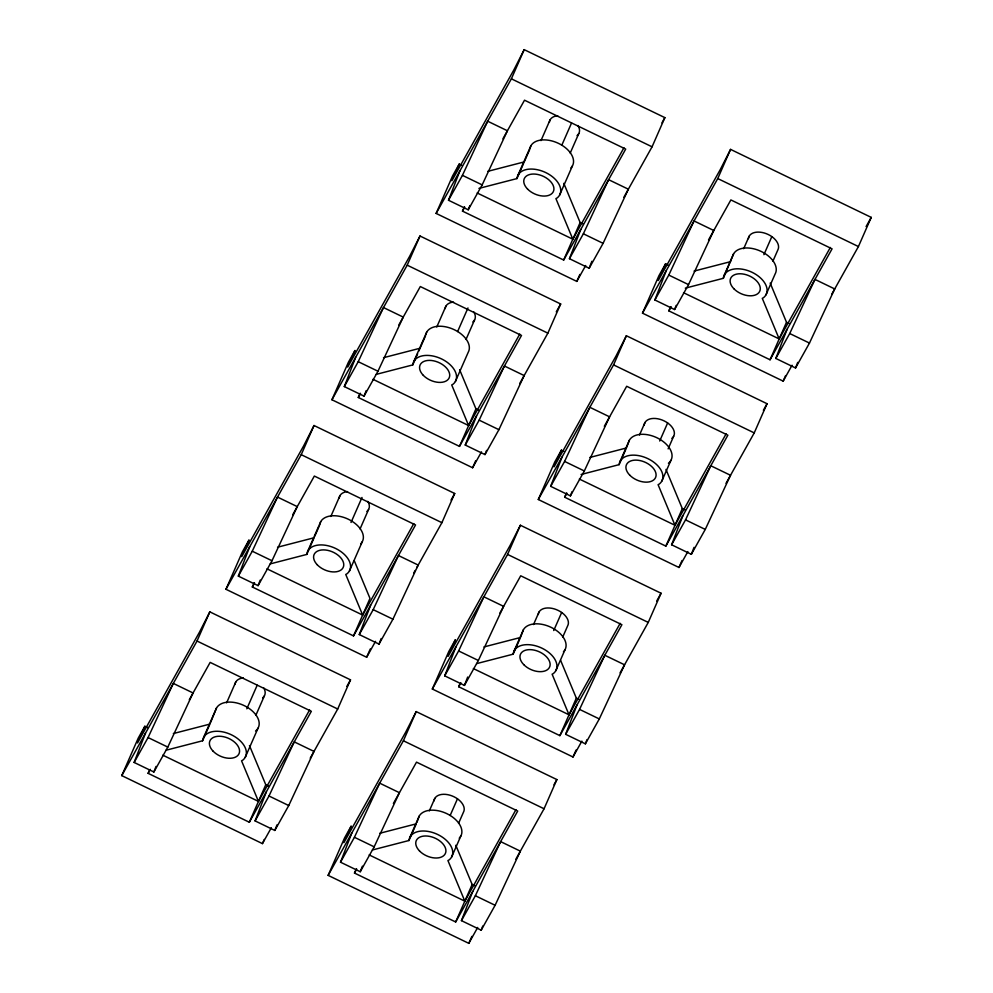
<?xml version="1.0" encoding="UTF-8"?>
<svg xmlns="http://www.w3.org/2000/svg" width="993" height="993" viewBox="0 0 993 993"><rect width="100%" height="100%" fill="white"/><g stroke="black" fill="none" stroke-linecap="round" stroke-linejoin="round"><path stroke-width="1.49" d="M255.549 731.009A23.1 14.225 23.7 0 0 246.897 707.053A23.1 14.225 23.7 0 0 216.499 708.034L210.516 722.705M319.597 525.247L320.689 521.697A23.1 14.225 23.7 0 1 350.219 520.208A23.1 14.225 23.7 0 1 360.72 543.792M425.923 334.554L426.667 332.183A23.1 14.225 23.7 0 1 454.409 329.775A23.1 14.225 23.7 0 1 468.224 352.267L455.415 381.436M530.125 148.205L530.858 145.834A23.1 14.225 23.7 0 1 560.387 144.345A23.1 14.225 23.7 0 1 570.888 167.929M459.238 838.204A23.1 14.225 23.7 0 0 448.737 814.632A23.1 14.225 23.7 0 0 419.207 816.109L416.886 822.452M563.428 651.867A23.1 14.225 23.7 0 0 552.927 628.284A23.1 14.225 23.7 0 0 523.398 629.773L520.469 637.494L483.914 646.952M668.413 463.222A23.1 14.225 23.7 0 0 659.762 439.254A23.1 14.225 23.7 0 0 629.363 440.247L626.434 447.98L589.892 457.438M765.975 294.834L775.123 273.994A23.1 14.225 23.7 0 0 761.308 251.502A23.1 14.225 23.7 0 0 733.566 253.91L723.326 278.313L685.307 288.144M134.142 762.45L148.069 737.551L173.316 683.42L193.064 692.965L167.805 747.096L153.878 771.995L134.142 762.45L145.475 733.231M153.878 771.995L156.038 766.422M238.332 576.114L252.259 551.214L277.519 497.083L297.255 506.616L271.995 560.747L258.081 585.647L238.332 576.114L249.665 546.882M258.081 585.647L260.228 580.086M344.31 386.587L358.225 361.688L383.484 307.557L403.232 317.102L377.973 371.233L364.046 396.133L344.31 386.587L355.643 357.368M364.046 396.133L366.206 390.572M448.501 200.251L462.428 175.351L487.687 121.22L507.423 130.766L482.164 184.884L468.237 209.784L448.501 200.251L459.833 171.019M468.237 209.784L469.863 205.613M255.077 820.901L269.004 796.001L294.251 741.87L313.999 751.416L288.74 805.546L274.813 830.446L255.077 820.901L266.409 791.682M274.813 830.446L276.973 824.873M359.267 634.564L373.194 609.652L398.454 555.534L418.19 565.067L392.93 619.198L379.016 644.097L359.267 634.564L370.6 605.333M379.016 644.097L381.163 638.536M465.245 445.038L479.16 420.138L504.419 366.007L524.155 375.553L498.908 429.684L484.981 454.583L465.245 445.038L476.578 415.819M484.981 454.583L486.595 450.412M569.436 258.701L583.363 233.789L608.61 179.671L628.358 189.204L603.099 243.335L589.172 268.234L569.436 258.701L580.768 229.47M340.5 862.197L354.427 837.285L379.686 783.167L399.422 792.699L374.175 846.83L360.248 871.73L340.5 862.197L351.832 832.966M589.172 268.234L591.878 261.283M360.248 871.73L362.408 866.169M444.703 675.848L458.629 650.949L483.876 596.818L503.625 606.363L478.365 660.482L464.439 685.393L444.703 675.848L456.035 646.617M464.439 685.393L467.678 677.04M550.668 486.334L564.595 461.422L589.854 407.304L609.59 416.837L584.331 470.967L570.404 495.867L550.668 486.334L562.001 457.103M570.404 495.867L572.03 491.696M654.871 299.985L668.785 275.086L694.045 220.955L713.781 230.5L688.534 284.619L674.607 309.531L654.871 299.985L666.204 270.766M674.607 309.531L676.221 305.347M461.435 920.635L475.362 895.736L500.621 841.605L520.357 851.15L495.11 905.281L481.183 930.18L461.435 920.635L472.767 891.416M481.183 930.18L482.797 926.01M565.638 734.299L579.564 709.399L604.811 655.268L624.56 664.801L599.3 718.932L585.374 743.831L565.638 734.299L576.97 705.067M585.374 743.831L587 739.661M671.603 544.772L685.53 519.873L710.789 465.754L730.525 475.287L705.266 529.418L691.339 554.317L671.603 544.772L682.936 515.553M691.339 554.317L694.045 547.354M775.794 358.436L789.72 333.536L814.98 279.405L834.716 288.951L809.469 343.069L795.542 367.981L775.794 358.436L787.126 329.204M795.542 367.981L797.702 362.408M271.337 827.715L262.437 843.616L121.767 775.62L138.238 738.109L144.841 726.28L147.473 727.559M144.841 726.28L137.53 742.963L199.556 632.02L209.833 611.862L350.504 679.845L337.707 709.014L310.238 758.143M121.767 775.62L197.024 641.031L209.833 611.862M375.528 641.366L366.64 657.267L225.957 589.283L242.429 551.773L249.044 539.944L241.721 556.614L303.759 445.671L314.024 425.513L454.707 493.496L441.897 522.678L416.688 567.76M189.303 699.693L210.156 662.393L311.343 711.311L249.317 822.241L148.118 773.336L149.347 770.556M225.957 589.283L301.227 454.682L314.024 425.513M481.493 451.852L472.606 467.753L331.935 399.757L348.394 362.259L355.01 350.43L347.699 367.1L409.724 256.157L420.002 235.999L560.673 303.982L547.863 333.151L519.649 383.633M292.736 514.697L314.347 476.057L415.546 524.962L353.508 635.905L252.321 586.987L254.146 582.829M331.935 399.757L407.192 265.168L420.002 235.999M203.689 737.216L216.499 708.034M166.042 750.224L202.597 740.778L209.908 724.096L173.353 733.554M585.696 265.503L576.796 281.404L436.126 213.421L452.597 175.91L459.213 164.081L461.844 165.347M459.213 164.081L451.889 180.751L513.915 69.808L524.192 49.65L664.863 117.633L652.066 146.815L623.84 197.284M398.714 325.183L420.312 286.543L521.511 335.448L459.486 446.378L358.287 397.473L360.111 393.302M226.615 702.833L235.763 681.992M436.126 213.421L511.383 78.819L524.192 49.65M307.892 550.867L320.689 521.697M270.233 563.887L306.787 554.429L314.098 537.759L277.556 547.217M314.719 536.369L318.976 526.638M502.905 138.834L524.515 100.194L625.702 149.099L563.676 260.042L462.477 211.124L464.314 206.966M330.818 516.484L339.966 495.644M246.835 708.803L257.199 685.195M255.859 715.283L264.399 695.832M413.858 361.353L426.667 332.183M376.21 374.373L412.765 364.915L417.631 353.793M418.86 351.013L425.563 335.733M245.246 757.299L258.056 728.13M436.783 326.97L445.931 306.129M351.026 522.467L362.011 497.456M360.062 528.934L368.589 509.483M518.048 175.004L530.858 145.834M529.753 149.384L524.267 161.896L487.724 171.355M478.936 188.397L516.956 178.579L523.659 163.286M349.449 570.95L362.246 541.781M540.974 140.621L550.122 119.781M457.612 331.563L467.976 307.942M249.317 822.241L265.776 784.731L249.454 745.544M466.027 339.42L474.567 319.969M561.802 145.214L571.558 122.983M353.508 635.905L369.979 598.394L354.228 560.598M262.437 843.616L264.275 839.445M570.218 153.071L578.758 133.621M559.605 195.087L572.415 165.918M366.64 657.267L370.302 648.938M459.486 446.378L475.945 408.868L459.622 369.681M563.676 260.042L580.135 222.531L563.813 183.333M472.606 467.753L475.659 460.802M576.796 281.404L579.85 274.465M477.695 927.45L468.808 943.35L328.137 875.367L344.596 837.856L351.212 826.027L343.888 842.697L405.926 731.754L416.204 711.596L556.874 779.579L544.065 808.761L515.839 859.23M328.137 875.367L403.394 740.766L416.204 711.596M581.886 741.113L572.998 757.001L432.327 689.018L448.799 651.507L455.402 639.678L448.091 656.348L510.117 545.418L520.394 525.247L661.065 593.243L648.255 622.412L620.042 672.882M393.402 803.474L416.514 762.14L517.713 811.045L455.675 921.976L354.489 873.07L356.313 868.9M432.327 689.018L507.584 554.429L520.394 525.247M687.864 551.587L678.976 567.487L538.293 499.504L554.764 461.993L561.38 450.164L564.012 451.43M561.38 450.164L554.057 466.834L616.094 355.891L626.36 335.733L767.043 403.717L754.233 432.898L726.007 483.368M499.864 613.091L520.717 575.791L621.903 624.696L559.878 735.639L458.679 686.734L459.896 683.954M538.293 499.504L613.562 364.903L626.36 335.733M410.059 836.95L419.207 816.109M372.412 849.971L408.967 840.512L416.278 823.83L379.723 833.288M792.054 365.25L783.167 381.138L642.496 313.155L658.955 275.644L665.571 263.815L668.202 265.094M665.571 263.815L658.247 280.485L720.285 169.555L730.563 149.384L871.233 217.38L858.424 246.549L831.712 294.325M604.327 426.258L626.682 386.277L727.881 435.182L665.844 546.125L564.657 497.208L566.482 493.049M429.324 810.896L434.81 798.397M642.496 313.155L717.753 178.566L730.563 149.384M514.25 650.601L523.398 629.773M476.603 663.622L513.158 654.176L519.86 638.884M708.518 239.921L730.873 199.928L832.072 248.833L770.047 359.776L668.848 310.871L670.672 306.7M533.514 624.56L539.013 612.048M450.152 815.489L457.475 798.819M458.567 823.346L463.446 812.237A15.913 9.806 23.7 0 0 452.014 795.902A15.913 9.806 23.7 0 0 434.065 800.855M620.215 461.087L629.363 440.247M581.104 474.48L619.123 464.65L625.826 449.37M451.616 857.033L460.764 836.193M553.734 630.543L561.666 612.482M639.492 435.033L644.978 422.534M562.758 637.01L567.636 625.888A15.913 9.806 23.7 0 0 556.217 609.565A15.913 9.806 23.7 0 0 538.256 614.506M724.418 274.751L733.566 253.91M555.807 670.697L564.955 649.856M743.683 248.697L749.169 236.197M659.712 441.016L667.631 422.956M455.675 921.976L472.147 884.478L455.812 845.279M668.128 448.873L673.614 436.374M661.785 481.171L670.933 460.33M763.902 254.68L771.834 236.619M559.878 735.639L576.337 698.129L560.598 660.333M468.808 943.35L471.861 936.399M772.926 261.147L777.804 250.025A15.913 9.806 23.7 0 0 766.373 233.703A15.913 9.806 23.7 0 0 748.424 238.643M572.998 757.001L576.052 750.063M665.844 546.125L682.315 508.615L665.98 469.416M770.047 359.776L786.506 322.266L770.183 283.067M678.976 567.487L682.017 560.536M783.167 381.138L785.612 375.59M148.118 773.336L150.353 769.352M252.321 586.987L254.543 583.003M358.287 397.473L360.521 393.489M462.477 211.124L464.712 207.14M162.815 755.176L258.465 801.401L309.617 709.921M267.005 568.828L362.656 615.064L413.808 523.584M372.983 379.314L468.634 425.538L519.786 334.058M477.174 192.977L572.824 239.201L623.976 147.721M346.83 686.411L350.504 679.845M451.033 500.075L454.707 493.496M556.266 311.864L560.673 303.982M661.934 122.896L664.863 117.633M413.671 573.147L415.186 570.454M354.489 873.07L356.71 869.086M458.679 686.734L460.913 682.737M564.657 497.208L566.879 493.223M668.848 310.871L671.069 306.887M369.173 854.911L464.823 901.147L515.975 809.667M473.376 668.574L569.026 714.799L620.178 623.319M579.341 479.048L674.992 525.285L726.144 433.804M683.544 292.712L779.182 338.936L830.334 247.456M553.933 784.842L556.874 779.579M656.658 601.125L661.065 593.243M763.369 410.295L767.043 403.717M866.082 226.578L871.233 217.38M694.082 271.089L730.637 261.631M383.521 357.691L420.076 348.233M511.383 78.819L652.066 146.815M717.753 178.566L858.424 246.549M580.135 222.531L582.779 223.797M786.506 322.266L789.137 323.544M462.428 175.351L482.164 184.884M583.363 233.789L603.099 243.335M668.785 275.086L688.534 284.619M789.72 333.536L809.469 343.069M407.192 265.168L547.863 333.151M613.562 364.903L754.233 432.898M475.945 408.868L478.576 410.146M682.315 508.615L684.947 509.881M358.225 361.688L377.973 371.233M479.16 420.138L498.908 429.684M564.595 461.422L584.331 470.967M685.53 519.873L705.266 529.418M301.227 454.682L441.897 522.678M507.584 554.429L648.255 622.412M576.337 698.129L578.969 699.395M252.259 551.214L271.995 560.747M373.194 609.652L392.93 619.198M458.629 650.949L478.365 660.482M579.564 709.399L599.3 718.932M197.024 641.031L337.707 709.014M403.394 740.766L544.065 808.761M265.776 784.731L268.408 786.009M472.147 884.478L474.778 885.744M148.069 737.551L167.805 747.096M269.004 796.001L288.74 805.546M354.427 837.285L374.175 846.83M475.362 895.736L495.11 905.281M779.182 338.936L762.276 298.347L763.468 297.714A23.1 14.225 23.7 0 0 752.16 272.343A23.1 14.225 23.7 0 0 723.326 278.313M572.824 239.201L555.906 198.6L557.098 197.979A23.1 14.225 23.7 0 0 545.79 172.596A23.1 14.225 23.7 0 0 516.956 178.579M674.992 525.285L658.086 484.683L659.265 484.05A23.1 14.225 23.7 0 0 647.957 458.679A23.1 14.225 23.7 0 0 619.123 464.65M468.634 425.538L451.716 384.949L452.907 384.316A23.1 14.225 23.7 0 0 441.6 358.945A23.1 14.225 23.7 0 0 412.765 364.915M569.026 714.799L552.108 674.21L553.3 673.577A23.1 14.225 23.7 0 0 541.992 648.193A23.1 14.225 23.7 0 0 513.158 654.176M362.656 615.064L345.75 574.463L346.929 573.83A23.1 14.225 23.7 0 0 335.622 548.459A23.1 14.225 23.7 0 0 306.787 554.429M464.823 901.147L447.917 860.546L449.109 859.913A23.1 14.225 23.7 0 0 437.801 834.542A23.1 14.225 23.7 0 0 408.967 840.512M258.465 801.401L241.547 760.812L242.739 760.179A23.1 14.225 23.7 0 0 231.431 734.808A23.1 14.225 23.7 0 0 202.597 740.778M263.604 687.739A15.913 9.806 23.7 0 1 262.673 697.818M235.018 684.45A15.913 9.806 23.7 0 1 243.347 677.946M367.795 501.391A15.913 9.806 23.7 0 1 366.864 511.469M339.209 498.101A15.913 9.806 23.7 0 1 347.55 491.609M644.221 424.992A15.913 9.806 23.7 0 1 664.094 420.871A15.913 9.806 23.7 0 1 671.889 438.36M577.963 125.528A15.913 9.806 23.7 0 1 577.032 135.607M549.377 122.238A15.913 9.806 23.7 0 1 557.706 115.747M473.76 311.876A15.913 9.806 23.7 0 1 472.842 321.955M445.174 308.587A15.913 9.806 23.7 0 1 453.516 302.083M419.518 850.964A15.913 9.806 23.7 0 0 445.149 853.918A15.913 9.806 23.7 0 0 427.834 836.106A15.913 9.806 23.7 0 0 419.518 850.964M213.16 751.229A15.913 9.806 23.7 0 0 238.792 754.171A15.913 9.806 23.7 0 0 221.464 736.372A15.913 9.806 23.7 0 0 213.16 751.229M523.721 664.615A15.913 9.806 23.7 0 0 549.352 667.569A15.913 9.806 23.7 0 0 532.025 649.757A15.913 9.806 23.7 0 0 523.721 664.615M317.35 564.88A15.913 9.806 23.7 0 0 342.982 567.835A15.913 9.806 23.7 0 0 325.667 550.023A15.913 9.806 23.7 0 0 317.35 564.88M629.686 475.101A15.913 9.806 23.7 0 0 655.318 478.055A15.913 9.806 23.7 0 0 637.99 460.243A15.913 9.806 23.7 0 0 629.686 475.101M733.877 288.752A15.913 9.806 23.7 0 0 759.508 291.706A15.913 9.806 23.7 0 0 742.193 273.894A15.913 9.806 23.7 0 0 733.877 288.752M527.519 189.018A15.913 9.806 23.7 0 0 553.151 191.972A15.913 9.806 23.7 0 0 535.823 174.16A15.913 9.806 23.7 0 0 527.519 189.018M423.328 375.366A15.913 9.806 23.7 0 0 448.948 378.308A15.913 9.806 23.7 0 0 431.632 360.509A15.913 9.806 23.7 0 0 423.328 375.366"/></g></svg>
